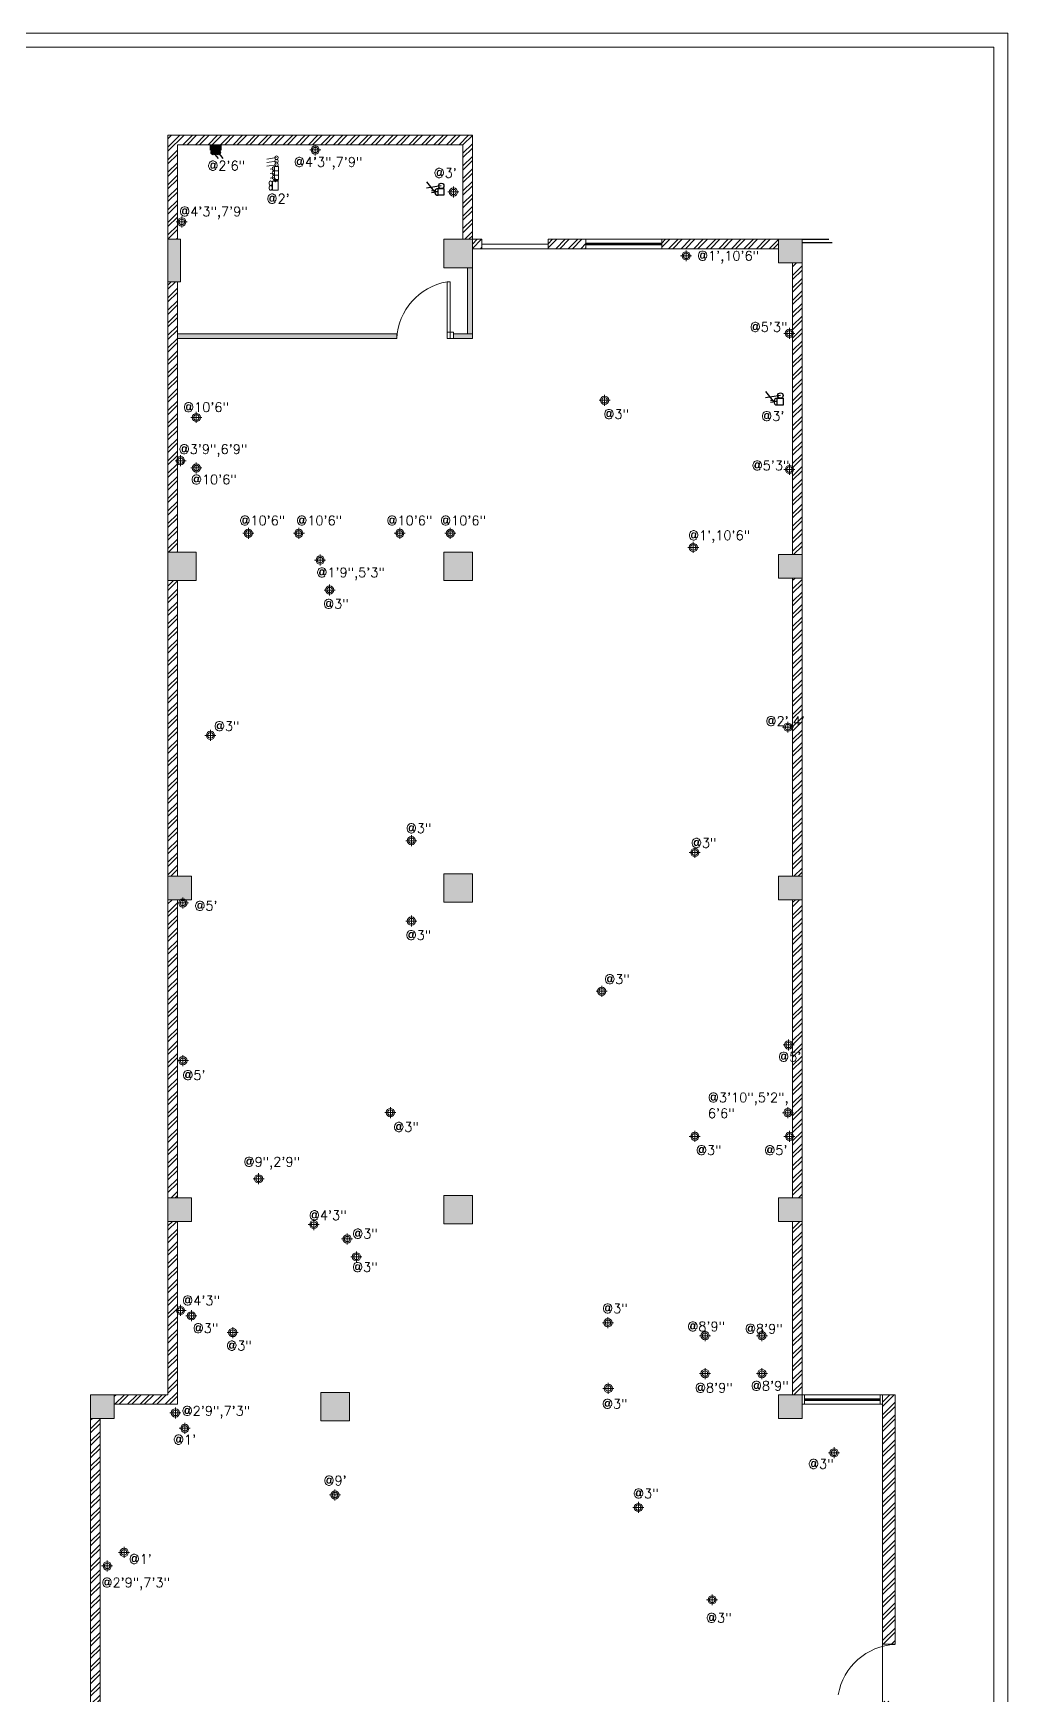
# Model space of a CAD drawing. Header units: inches. Extents: x 111501 to 134888, y 46021 to 52102.
# Drawn here: x 115448 to 116066, y 47010 to 48064 of the extents above; entities that cross this region are included whole.
import ezdxf
from ezdxf.lldxf.tags import DXFTag

# ---------------------------------------------------------------- set-up
doc = ezdxf.new("R2010")
doc.units = ezdxf.units.IN
doc.header["$MEASUREMENT"] = 0
for name, color, linetype, lineweight in [('column', 252, 'Continuous', 9), ('DOOR', 1, 'Continuous', 0), ('electrical 2', 1, 'Continuous', 0), ('furnuture light', 142, 'Continuous', 0), ('SHEET', 7, 'Continuous', 30), ('text1', 7, 'Continuous', 0), ('wall', 7, 'Continuous', 9), ('window', 140, 'Continuous', 15)]:
    doc.layers.add(name, color=color, linetype=linetype, lineweight=lineweight)
for name, color, linetype in [('electrical planing', 251, 'Continuous'), ('pt19', 151, 'Continuous'), ('staircase', 6, 'Continuous')]:
    doc.layers.add(name, color=color, linetype=linetype)
doc.styles.get("Standard").update_dxf_attribs({"font": 'txt.shx', "height": 6})
tags = doc.linetypes.add('DASHED2', pattern=[0.375, 0.25, -0.125]).pattern_tags.tags
tags[6:7] = [DXFTag(74, 4), DXFTag(75, 0), DXFTag(340, '0'), DXFTag(46, 1.0), DXFTag(50, 0.0), DXFTag(44, 0.0), DXFTag(45, 0.0)]
tags[4:5] = [DXFTag(74, 4), DXFTag(75, 0), DXFTag(340, '0'), DXFTag(46, 1.0), DXFTag(50, 0.0), DXFTag(44, 0.0), DXFTag(45, 0.0)]
pattern_1 = [(45, (16605.8904, 0), (-3.97747564, 3.97747564), []), (45, (16608.542, 0), (-3.97747564, 3.97747564), [])]

# ---------------------------------------------------------------- blocks, each defined once
blk = doc.blocks.new('POINT')
at = {"layer": 'electrical 2'}
for p, q in [((-3016.11, 3858.19, 29.22), (-3011.02, 3858.19, 29.22)), ((-3013.56, 3860.74, 29.22), (-3013.56, 3855.65, 29.22))]:
    blk.add_line(p, q, dxfattribs=at)
for radius in [1.91, 1.27]:
    blk.add_circle((-3013.56, 3858.19, 29.22), radius, dxfattribs=at)
blk = doc.blocks.new('dgh')
at = {"layer": 'electrical planing', "linetype": 'ByBlock'}
h = blk.add_hatch(color=36, dxfattribs=at)
h.set_gradient(color1=(121, 78, 22), color2=(227, 174, 104), one_color=1, tint=0.65, name='CYLINDER')
h.paths.add_polyline_path([(-74.1, 1871.9), (-74.1, 1875.8), (-66.9, 1875.8), (-66.9, 1871.9)])
h = blk.add_hatch(color=36, dxfattribs=at)
h.set_gradient(color1=(121, 78, 22), color2=(227, 174, 104), one_color=1, tint=0.65, name='SPHERICAL')
h.paths.add_polyline_path([(-72.3, 1878.9, -1), (-72.3, 1875.8, -1)])
h = blk.add_hatch(color=36, dxfattribs=at)
h.set_gradient(color1=(121, 78, 22), color2=(227, 174, 104), one_color=1, tint=0.65, name='SPHERICAL')
h.paths.add_polyline_path([(-68.9, 1878.9, -1), (-68.9, 1875.8, -1)])
at = {"layer": 'electrical planing', "color": 7, "linetype": 'ByBlock'}
for p, q in [((-72.3, 1877.4), (-75.6, 1881.5)), ((-68.9, 1877.4), (-72.2, 1881.5))]:
    blk.add_line(p, q, dxfattribs=at)
blk.add_lwpolyline([(-74.1, 1871.9), (-74.1, 1875.8), (-66.9, 1875.8), (-66.9, 1871.9)], close=True, dxfattribs=at)
for centre in [(-72.3, 1877.4), (-68.9, 1877.4)]:
    blk.add_circle(centre, 1.55, dxfattribs=at)
blk = doc.blocks.new('kat b cable')
at = {"color": 6}
for points in [[(24134.8, 4883.4), (24132.9, 4883.3), (24132.9, 4883.5), (24134.8, 4883.5)], [(24133.8, 4881.6), (24133.4, 4881.6), (24133.4, 4884.3), (24133.8, 4884.3)], [(24134.3, 4884.3), (24134, 4884.3), (24134, 4881.6), (24134.3, 4881.6)]]:
    blk.add_lwpolyline(points, close=True, dxfattribs=at)
blk = doc.blocks.new('5 amp')
at = {"color": 6}
blk.add_line((24133.4, 4862.9), (24133, 4865.7), dxfattribs=at)
blk.add_lwpolyline([(24132, 4862.9), (24134.8, 4862.9), (24134.8, 4860.4), (24132, 4860.4)], close=True, dxfattribs=at)
blk.add_arc((24133.4, 4862.9), 1.38, 359.9995, 180.3454, dxfattribs=at)
blk = doc.blocks.new('15 amp')
at = {"color": 6}
for q in [(24132.99, 4855.15), (24133.82, 4855.15)]:
    blk.add_line((24133.41, 4852.4), q, dxfattribs=at)
blk.add_lwpolyline([(24132.02, 4852.4), (24134.79, 4852.4), (24134.79, 4849.94), (24132.02, 4849.94)], close=True, dxfattribs=at)
blk.add_arc((24133.41, 4852.4), 1.38, 0, 180, dxfattribs=at)

msp = doc.modelspace()

# ---------------------------------------------------------------- hatches: boundary and pattern name
at = {"layer": 'column'}
h = msp.add_hatch(color=256, dxfattribs=at)
h.paths.add_polyline_path([(115708.19, 47933.31), (115708.19, 47915.31), (115726.19, 47915.31), (115726.19, 47933.31)])
h.paths.add_polyline_path([(115533.19, 47933.31), (115533.19, 47906.31), (115541.19, 47906.31), (115541.19, 47933.31)])
h = msp.add_hatch(color=256, dxfattribs=at)
h.paths.add_polyline_path([(115920.19, 47929.36), (115920.19, 47918.36), (115931.19, 47918.36), (115931.19, 47929.36)])
h.paths.add_polyline_path([(115931.19, 47929.36), (115931.19, 47933.36), (115920.19, 47933.36), (115920.19, 47929.36)])
h.paths.add_polyline_path([(115931.19, 47918.36), (115935.19, 47918.36), (115935.19, 47929.36), (115931.19, 47929.36)])
h.paths.add_polyline_path([(115935.19, 47933.36), (115931.19, 47933.36), (115931.19, 47929.36), (115935.19, 47929.36)])
for points in [[(115533.19, 47734.89), (115533.19, 47716.89), (115551.19, 47716.89), (115551.19, 47734.89)], [(115484.19, 47200.53), (115484.19, 47185.53), (115499.19, 47185.53), (115499.19, 47200.53)], [(115630.2, 47202.03), (115630.2, 47184.03), (115648.2, 47184.03), (115648.2, 47202.03)]]:
    msp.add_hatch(color=256, dxfattribs=at).paths.add_polyline_path(points)
h = msp.add_hatch(color=256, dxfattribs=at)
h.paths.add_polyline_path([(115708.19, 47327.03), (115708.19, 47309.03), (115726.19, 47309.03), (115726.19, 47327.03)])
h.paths.add_polyline_path([(115708.19, 47530.96), (115708.19, 47512.96), (115726.19, 47512.96), (115726.19, 47530.96)])
h.paths.add_polyline_path([(115708.19, 47734.89), (115708.19, 47716.89), (115726.19, 47716.89), (115726.19, 47734.89)])
h = msp.add_hatch(color=256, dxfattribs=at)
h.paths.add_polyline_path([(115920.19, 47729.44), (115920.19, 47718.44), (115931.19, 47718.44), (115931.19, 47729.44)])
h.paths.add_polyline_path([(115931.19, 47729.44), (115931.19, 47733.44), (115920.19, 47733.44), (115920.19, 47729.44)])
h.paths.add_polyline_path([(115931.19, 47718.44), (115935.19, 47718.44), (115935.19, 47729.44), (115931.19, 47729.44)])
h.paths.add_polyline_path([(115935.19, 47733.44), (115931.19, 47733.44), (115931.19, 47729.44), (115935.19, 47729.44)])
h = msp.add_hatch(color=256, dxfattribs=at)
h.paths.add_polyline_path([(115533.19, 47525.51), (115533.19, 47514.51), (115544.19, 47514.51), (115544.19, 47525.51)])
h.paths.add_polyline_path([(115544.19, 47525.51), (115544.19, 47529.51), (115533.19, 47529.51), (115533.19, 47525.51)])
h.paths.add_polyline_path([(115544.19, 47514.51), (115548.19, 47514.51), (115548.19, 47525.51), (115544.19, 47525.51)])
h.paths.add_polyline_path([(115548.19, 47529.51), (115544.19, 47529.51), (115544.19, 47525.51), (115548.19, 47525.51)])
h = msp.add_hatch(color=256, dxfattribs=at)
h.paths.add_polyline_path([(115920.19, 47525.51), (115920.19, 47514.51), (115931.19, 47514.51), (115931.19, 47525.51)])
h.paths.add_polyline_path([(115931.19, 47525.51), (115931.19, 47529.51), (115920.19, 47529.51), (115920.19, 47525.51)])
h.paths.add_polyline_path([(115931.19, 47514.51), (115935.19, 47514.51), (115935.19, 47525.51), (115931.19, 47525.51)])
h.paths.add_polyline_path([(115935.19, 47529.51), (115931.19, 47529.51), (115931.19, 47525.51), (115935.19, 47525.51)])
h = msp.add_hatch(color=256, dxfattribs=at)
h.paths.add_polyline_path([(115533.19, 47321.58), (115533.19, 47310.58), (115544.19, 47310.58), (115544.19, 47321.58)])
h.paths.add_polyline_path([(115544.19, 47321.58), (115544.19, 47325.58), (115533.19, 47325.58), (115533.19, 47321.58)])
h.paths.add_polyline_path([(115544.19, 47310.58), (115548.19, 47310.58), (115548.19, 47321.58), (115544.19, 47321.58)])
h.paths.add_polyline_path([(115548.19, 47325.58), (115544.19, 47325.58), (115544.19, 47321.58), (115548.19, 47321.58)])
h = msp.add_hatch(color=256, dxfattribs=at)
h.paths.add_polyline_path([(115920.19, 47321.58), (115920.19, 47310.58), (115931.19, 47310.58), (115931.19, 47321.58)])
h.paths.add_polyline_path([(115931.19, 47321.58), (115931.19, 47325.58), (115920.19, 47325.58), (115920.19, 47321.58)])
h.paths.add_polyline_path([(115931.19, 47310.58), (115935.19, 47310.58), (115935.19, 47321.58), (115931.19, 47321.58)])
h.paths.add_polyline_path([(115935.19, 47325.58), (115931.19, 47325.58), (115931.19, 47321.58), (115935.19, 47321.58)])
h = msp.add_hatch(color=256, dxfattribs=at)
h.paths.add_polyline_path([(115935.19, 47196.58), (115935.19, 47185.58), (115924.19, 47185.58), (115924.19, 47196.58)])
h.paths.add_polyline_path([(115924.19, 47196.58), (115924.19, 47200.58), (115935.19, 47200.58), (115935.19, 47196.58)])
h.paths.add_polyline_path([(115924.19, 47185.58), (115920.19, 47185.58), (115920.19, 47196.58), (115924.19, 47196.58)])
h.paths.add_polyline_path([(115920.19, 47200.58), (115924.19, 47200.58), (115924.19, 47196.58), (115920.19, 47196.58)])
at = {"layer": 'pt19', "lineweight": 0}
h = msp.add_hatch(color=256, dxfattribs=at)
h.paths.add_polyline_path([(115539.19, 47870.31), (115539.19, 47873.31), (115678.22, 47873.31), (115678.22, 47870.31)])
h.paths.add_polyline_path([(115726.19, 47873.31), (115726.19, 47915.31), (115723.19, 47915.31), (115723.19, 47873.31)])
h.paths.add_polyline_path([(115714.19, 47873.31), (115714.19, 47870.31), (115726.19, 47870.31), (115726.19, 47873.31)])
at = {"layer": 'wall', "lineweight": 5}
h = msp.add_hatch(dxfattribs=at)
h.set_pattern_fill('ANSI32', color=256, scale=15, style=0)
h.set_pattern_definition(pattern_1)
h.paths.add_polyline_path([(115533.19, 47933.31), (115533.19, 47999.31), (115726.19, 47999.31), (115726.19, 47933.31), (115720.19, 47933.31), (115720.19, 47993.31), (115539.19, 47993.31), (115539.19, 47933.31)])
h = msp.add_hatch(dxfattribs=at)
h.set_pattern_fill('ANSI32', color=256, scale=15, style=0)
h.set_pattern_definition(pattern_1)
h.paths.add_polyline_path([(115846.19, 47927.31), (115920.19, 47927.31), (115920.19, 47933.31), (115846.19, 47933.31)])
h.paths.add_polyline_path([(115774.19, 47933.31), (115774.19, 47927.31), (115798.19, 47927.31), (115798.19, 47933.31)])
h.paths.add_polyline_path([(115726.19, 47927.31), (115732.19, 47927.31), (115732.19, 47933.31), (115726.19, 47933.31)])
h = msp.add_hatch(dxfattribs=at)
h.set_pattern_fill('ANSI32', color=256, scale=15, style=0)
h.set_pattern_definition(pattern_1)
h.paths.add_polyline_path([(115929.19, 47529.46), (115935.19, 47529.46), (115935.19, 47718.39), (115929.19, 47718.39)])
h.paths.add_polyline_path([(115929.19, 47325.53), (115935.19, 47325.53), (115935.19, 47514.46), (115929.19, 47514.46)])
h.paths.add_polyline_path([(115929.19, 47733.39), (115935.19, 47733.39), (115935.19, 47918.31), (115929.19, 47918.31)])
h.paths.add_polyline_path([(115929.19, 47200.53), (115935.19, 47200.53), (115935.19, 47310.53), (115929.19, 47310.53)])
h = msp.add_hatch(dxfattribs=at)
h.set_pattern_fill('ANSI32', color=256, scale=15, style=0)
h.set_pattern_definition(pattern_1)
h.paths.add_polyline_path([(115533.19, 47529.46), (115539.19, 47529.46), (115539.19, 47716.89), (115533.19, 47716.89)])
h.paths.add_polyline_path([(115533.19, 47906.31), (115533.19, 47734.89), (115539.19, 47734.89), (115539.19, 47906.31)])
h = msp.add_hatch(dxfattribs=at)
h.set_pattern_fill('ANSI32', color=256, scale=15, style=0)
h.set_pattern_definition(pattern_1)
h.paths.add_polyline_path([(115499.19, 47194.53), (115499.19, 47200.53), (115533.19, 47200.53), (115533.19, 47310.53), (115539.19, 47310.53), (115539.19, 47302.05), (115539.19, 47283.99), (115539.19, 47275.04), (115539.19, 47256.99), (115539.19, 47248.52), (115539.19, 47230.47), (115539.19, 47219.57), (115539.19, 47201.51), (115539.19, 47194.53)])
h.paths.add_polyline_path([(115533.19, 47325.53), (115539.19, 47325.53), (115539.19, 47514.46), (115533.19, 47514.46)])
h = msp.add_hatch(dxfattribs=at)
h.set_pattern_fill('ANSI32', color=256, scale=15, style=0)
h.set_pattern_definition(pattern_1)
h.paths.add_polyline_path([(115986.19, 47042.33), (115994.19, 47042.33), (115994.19, 47200.53), (115986.19, 47200.53), (115986.19, 47194.53)])
h.paths.add_polyline_path([(115986.19, 46988.33), (115994.19, 46988.33), (115994.19, 47006.33), (115990.19, 47006.33), (115986.19, 47006.33), (115986.19, 46994.33)])
h = msp.add_hatch(dxfattribs=at)
h.set_pattern_fill('ANSI32', color=256, scale=15, style=0)
h.set_pattern_definition(pattern_1)
h.paths.add_polyline_path([(115484.19, 46998.6), (115484.19, 47185.53), (115490.19, 47185.53), (115490.19, 46998.6)])

# ---------------------------------------------------------------- linework, layer by layer
at = {"color": 1, "lineweight": 5}
for points in [[(115490.19, 46998.6), (115490.19, 47185.53), (115498.93, 47185.53), (115499.19, 47185.53), (115499.19, 47194.53), (115539.19, 47194.53), (115539.19, 47310.53), (115548.19, 47310.53), (115548.19, 47325.53), (115539.19, 47325.53), (115539.19, 47514.46), (115548.19, 47514.46), (115548.19, 47529.46), (115539.19, 47529.46), (115539.19, 47716.89), (115551.19, 47716.89), (115551.19, 47734.89), (115539.19, 47734.89), (115539.19, 47906.31), (115541.19, 47906.31), (115541.19, 47933.31), (115539.19, 47933.31), (115539.19, 47993.31)], [(115539.19, 47993.31), (115720.19, 47993.31), (115720.19, 47933.31), (115708.19, 47933.31), (115708.19, 47915.31), (115726.19, 47915.31), (115726.19, 47927.31), (115920.19, 47927.31), (115920.19, 47918.31), (115929.19, 47918.31), (115929.19, 47733.43), (115920.19, 47733.39), (115920.19, 47718.39), (115929.19, 47718.39), (115929.19, 47529.46), (115920.19, 47529.46), (115920.19, 47514.46), (115929.19, 47514.46), (115929.19, 47325.53), (115920.19, 47325.53), (115920.19, 47310.53), (115929.19, 47310.53), (115929.19, 47200.53), (115920.19, 47200.53), (115920.19, 47185.53), (115935.19, 47185.53), (115935.19, 47194.53), (115986.19, 47194.53), (115986.19, 46994.33)]]:
    msp.add_lwpolyline(points, dxfattribs=at)
at = {"layer": 'column'}
for points in [[(115541.19, 47906.31), (115541.19, 47933.31), (115533.19, 47933.31), (115533.19, 47906.31)], [(115726.19, 47933.31), (115708.19, 47933.31), (115708.19, 47915.31), (115726.19, 47915.31)], [(115920.19, 47933.31), (115935.19, 47933.31), (115935.19, 47918.31), (115920.19, 47918.31)], [(115551.19, 47734.89), (115533.19, 47734.89), (115533.19, 47716.89), (115551.19, 47716.89)], [(115726.19, 47734.89), (115708.19, 47734.89), (115708.19, 47716.89), (115726.19, 47716.89)], [(115920.19, 47733.39), (115935.19, 47733.39), (115935.19, 47718.39), (115920.19, 47718.39)], [(115726.19, 47530.96), (115708.19, 47530.96), (115708.19, 47512.96), (115726.19, 47512.96)], [(115533.19, 47529.46), (115548.19, 47529.46), (115548.19, 47514.46), (115533.19, 47514.46)], [(115920.19, 47529.46), (115935.19, 47529.46), (115935.19, 47514.46), (115920.19, 47514.46)], [(115533.19, 47325.53), (115548.19, 47325.53), (115548.19, 47310.53), (115533.19, 47310.53)], [(115726.19, 47327.03), (115708.19, 47327.03), (115708.19, 47309.03), (115726.19, 47309.03)], [(115920.19, 47325.53), (115935.19, 47325.53), (115935.19, 47310.53), (115920.19, 47310.53)], [(115484.19, 47200.53), (115499.19, 47200.53), (115499.19, 47185.53), (115484.19, 47185.53)], [(115648.2, 47202.03), (115630.2, 47202.03), (115630.2, 47184.03), (115648.2, 47184.03)], [(115935.19, 47200.53), (115920.19, 47200.53), (115920.19, 47185.53), (115935.19, 47185.53)]]:
    msp.add_lwpolyline(points, close=True, dxfattribs=at)
at = {"layer": 'DOOR', "linetype": 'DASHED2'}
for p, q in [((115732.19, 47930.31), (115774.19, 47930.31)), ((115732.19, 47927.31), (115774.19, 47927.31))]:
    msp.add_line(p, q, dxfattribs=at)
at = {"layer": 'DOOR', "color": 5, "linetype": 'Continuous', "lineweight": 0, "elevation": -0.46}
for points in [[(115710.19, 47870.31), (115712.04, 47870.31), (115712.04, 47906.36), (115710.19, 47906.36)], [(115714.19, 47870.31), (115710.19, 47870.31), (115710.19, 47874.31), (115714.19, 47874.31)]]:
    msp.add_lwpolyline(points, close=True, dxfattribs=at)
at = {"layer": 'DOOR', "color": 5, "linetype": 'Continuous', "lineweight": 0}
for centre, start, end in [((115716.65, 47868.42, -0.91), 99.67307, 177.18608), ((115996.08, 47003.87, -0.46), 92.81392, 170.32693)]:
    msp.add_arc(centre, 38.48, start, end, dxfattribs=at)
at = {"layer": 'electrical planing', "color": 6, "ltscale": 0.5}
for p, q in [((115706.48, 47967.16), (115697.08, 47965.72)), ((115921.48, 47834.2), (115912.08, 47832.76))]:
    msp.add_line(p, q, dxfattribs=at)
at = {"layer": 'electrical planing', "color": 6}
for p, q in [((115702.16, 47963.55), (115697.23, 47969.73)), ((115917.16, 47830.58), (115912.23, 47836.77))]:
    msp.add_line(p, q, dxfattribs=at)
at = {"layer": 'electrical planing', "color": 6, "ltscale": 0.5}
for centre in [(115706.48, 47967.16), (115921.48, 47834.2)]:
    msp.add_circle(centre, 1.72, dxfattribs=at)
at = {"layer": 'furnuture light', "color": 6, "lineweight": 0}
for p, q in [((115602.06, 47985.09), (115595.93, 47984.17)), ((115602.04, 47980.59), (115595.91, 47979.67)), ((115602.05, 47982.84), (115595.92, 47981.92))]:
    msp.add_line(p, q, dxfattribs=at)
msp.add_lwpolyline([(115603.16, 47964.42), (115603.16, 47970.21), (115599.39, 47970.21), (115599.39, 47964.42)], close=True, dxfattribs=at)
for centre in [(115602.06, 47985.09), (115602.05, 47982.84), (115602.04, 47980.59)]:
    msp.add_circle(centre, 1.12, dxfattribs=at)
at = {"layer": 'furnuture light', "color": 6, "lineweight": 0, "extrusion": (0, 0, -1)}
for centre in [(115598.29, 47965.88), (115598.3, 47968.82)]:
    msp.add_ellipse(centre, major_axis=(0, -1.46), ratio=0.6581207, dxfattribs=at)
at = {"layer": 'pt19', "lineweight": 0}
msp.add_lwpolyline([(115726.19, 47873.31), (115723.19, 47873.31), (115723.19, 47915.31), (115726.19, 47915.31)], close=True, dxfattribs=at)
for points, elevation in [([(115678.22, 47870.31), (115539.19, 47870.31), (115539.19, 47873.31), (115678.22, 47873.31)], -0.91), ([(115714.19, 47870.31), (115726.19, 47870.31), (115726.19, 47873.31), (115714.19, 47873.31)], -0.46)]:
    msp.add_lwpolyline(points, close=True, dxfattribs=dict(at, elevation=elevation))
at = {"layer": 'SHEET', "color": 0, "lineweight": 5, "ltscale": 25}
for points in [[(114830.1, 46327.43), (116065.56, 46327.43), (116065.56, 48063.98), (114830.1, 48063.98)], [(114839.02, 46336.36), (116056.64, 46336.36), (116056.64, 48055.06), (114839.02, 48055.06)]]:
    msp.add_lwpolyline(points, close=True, dxfattribs=at)
at = {"layer": 'staircase'}
for p, q in [((115935.19, 47933.31), (115952.19, 47933.31)), ((115935.19, 47931.31), (115954.19, 47931.31))]:
    msp.add_line(p, q, dxfattribs=at)
at = {"layer": 'wall'}
for p, q in [((115533.19, 47999.31), (115726.19, 47999.31)), ((115533.19, 47933.31), (115533.19, 47999.31)), ((115726.19, 47933.31), (115726.19, 47999.31)), ((115539.19, 47993.31), (115720.19, 47993.31)), ((115539.19, 47933.31), (115539.19, 47993.31)), ((115720.19, 47933.31), (115720.19, 47993.31)), ((115774.19, 47933.31), (115774.19, 47927.31)), ((115774.19, 47933.31), (115920.19, 47933.31)), ((115774.19, 47927.31), (115920.19, 47927.31)), ((115929.19, 47733.39), (115929.19, 47918.31)), ((115935.19, 47733.39), (115935.19, 47918.31)), ((115533.19, 47906.31), (115533.19, 47734.89)), ((115539.19, 47906.31), (115539.19, 47734.89)), ((115533.19, 47718.39), (115533.19, 47325.53)), ((115539.19, 47716.89), (115539.19, 47529.46)), ((115929.19, 47529.46), (115929.19, 47718.39)), ((115935.19, 47529.46), (115935.19, 47718.39)), ((115539.19, 47514.46), (115539.19, 47325.53)), ((115929.19, 47325.53), (115929.19, 47514.46)), ((115935.19, 47325.53), (115935.19, 47514.46)), ((115533.19, 47310.53), (115533.19, 47200.53)), ((115539.19, 47310.53), (115539.19, 47194.53)), ((115929.19, 47310.53), (115929.19, 47200.53)), ((115935.19, 47310.53), (115935.19, 47200.53)), ((115499.19, 47200.53), (115533.19, 47200.53)), ((115499.19, 47194.53), (115539.19, 47194.53)), ((115935.19, 47194.53), (115986.19, 47194.53)), ((115484.19, 46998.6), (115484.19, 47185.53)), ((115490.19, 46998.6), (115490.19, 47185.53))]:
    msp.add_line(p, q, dxfattribs=at)
at = {"layer": 'wall', "lineweight": 5}
for p, q in [((115726.19, 47933.31), (115732.19, 47933.31)), ((115732.19, 47933.31), (115732.19, 47927.31)), ((115774.19, 47933.31), (115774.19, 47927.31)), ((115774.19, 47933.31), (115774.19, 47927.31)), ((115846.19, 47933.31), (115846.19, 47927.31)), ((115732.19, 47927.31), (115726.19, 47927.31))]:
    msp.add_line(p, q, dxfattribs=at)
msp.add_lwpolyline([(115798.19, 47933.31), (115846.19, 47933.31), (115846.19, 47927.31), (115798.19, 47927.31)], close=True, dxfattribs=at)
at = {"layer": 'wall'}
for points in [[(115935.19, 47194.53), (115986.19, 47194.53), (115986.19, 47200.53), (115935.19, 47200.53)], [(115994.19, 47042.33), (115986.19, 47042.33), (115986.19, 47200.53), (115994.19, 47200.53)]]:
    msp.add_lwpolyline(points, close=True, dxfattribs=at)
for points in [[(115936.69, 47194.53), (115936.69, 47200.53)], [(115984.69, 47194.53), (115984.69, 47200.53)]]:
    msp.add_lwpolyline(points, dxfattribs=at)
at = {"layer": 'window', "color": 5, "lineweight": 5}
for p, q in [((115798.19, 47930.81), (115846.19, 47930.81)), ((115798.19, 47930.31), (115846.19, 47930.31)), ((115798.19, 47929.81), (115846.19, 47929.81))]:
    msp.add_line(p, q, dxfattribs=at)
at = {"layer": 'window', "lineweight": 5}
for p, q in [((115936.69, 47198.03), (115984.69, 47198.03)), ((115936.69, 47197.53), (115984.69, 47197.53)), ((115936.69, 47197.03), (115984.69, 47197.03))]:
    msp.add_line(p, q, dxfattribs=at)

# ---------------------------------------------------------------- block references
at = {"layer": 'electrical planing', "xscale": 1.369831401226558, "yscale": 1.369831401226558, "zscale": 1.369831401226558}
for p in [(119754.62, 42704.86, -40.03), (119842.26, 42678.24, -40.03), (119670.09, 42659.28, -40.03), (119989.78, 42637.74, -40.03), (120055.24, 42588.6, -40.03), (119938.07, 42546.17, -40.03), (119679.26, 42535.24, -40.03), (119669.26, 42507.81, -40.03), (119679.26, 42503.24, -40.03), (120055.26, 42502.27, -40.03), (119712.26, 42461.81, -40.03), (119744.26, 42461.81, -40.03), (119808.26, 42461.81, -40.03), (119840.26, 42461.81, -40.03), (119994.28, 42452.81, -40.03), (119757.76, 42444.81, -40.03), (119763.76, 42425.81, -40.03), (120054.26, 42338.85, -40.03), (119688.26, 42333.6, -40.03), (119815.61, 42266.88, -40.03), (119995.26, 42259.38, -40.03), (119670.76, 42227.38, -40.03), (119815.61, 42215.88, -40.03), (119936.26, 42171.38, -40.03), (120054.71, 42137.38, -40.03), (119670.76, 42127.38, -40.03), (119802.26, 42094.46, -40.03), (120054.26, 42094.38, -40.03), (119995.26, 42079.38, -40.03), (120055.26, 42079.38, -40.03), (119718.73, 42052.44, -40.03), (119753.76, 42023.46, -40.03), (119774.87, 42014.29, -40.03), (119780.76, 42002.96, -40.03), (119669.26, 41968.96, -40.03), (119676.15, 41965.56, -40.03), (119940.19, 41961.16, -40.03), (119702.35, 41954.97, -40.03), (120001.77, 41952.96, -40.03), (120037.77, 41952.96, -40.03), (120001.77, 41928.96, -40.03), (120037.77, 41928.96, -40.03), (119940.37, 41919.53, -40.03), (119666.01, 41904, -40.03), (119671.98, 41894.23, -40.03), (120083.55, 41878.7, -40.03), (119767.15, 41851.96, -40.03), (119959.46, 41844.03, -40.03), (119633.51, 41815.52, -40.03), (119622.76, 41806.99, -40.03), (120006.26, 41785.46, -40.03)]:
    msp.add_blockref('POINT', p, dxfattribs=at)
at = {"layer": 'electrical planing', "xscale": 0.9055012385238491, "yscale": 0.9055012385238491, "zscale": 0.9055012385238491, "rotation": 180}
msp.add_blockref('dgh', (115499.57, 49688.31), dxfattribs=at)
at = {"layer": 'electrical planing', "color": 6, "xscale": 1.533948984344423, "yscale": 1.533948984344423, "zscale": 1.533948984344423, "rotation": 90}
for p in [(123147.75, 10943.9), (123362.75, 10810.93)]:
    msp.add_blockref('15 amp', p, dxfattribs=at)
at = {"layer": 'furnuture light', "color": 6, "lineweight": 0, "rotation": 89.82754856941116}
for name, p in [('5 amp', (120390.96, 23824.62)), ('5 amp', (120390.98, 23830.16)), ('5 amp', (120390.97, 23827.39)), ('kat b cable', (120412.06, 23822.24))]:
    msp.add_blockref(name, p, dxfattribs=at)

# ---------------------------------------------------------------- texts
at = {"layer": 'text1', "color": 0, "char_height": 6, "attachment_point": 1}
for s, insert, width in [('@2\'6"', (115558.25, 47982.97), 22.5097), ('@4\'3",7\'9"', (115613.05, 47985.34), 22.5097), ("@3'", (115701.72, 47978.37), 22.5097), ("@2'", (115595.74, 47962.03), 22.5097), ('@4\'3",7\'9"', (115540.37, 47953.96), 22.5097), ('@1\',10\'6"', (115868.65, 47925.88), 22.5097), ('@5\'3"', (115902.05, 47880.66), 22.5097), ('@10\'6"', (115542.84, 47829.82), 22.5097), ('@3"', (115809.28, 47825.45), 22.5097), ("@3'", (115909.3, 47824.19), 22.5097), ('@3\'9",6\'9"', (115540.07, 47803.18), 22.5097), ('@10\'6"', (115547.81, 47783.97), 22.5097), ('@5\'3"', (115903.27, 47792.88), 22.5097), ('@10\'6"', (115578.54, 47757.95), 22.5097), ('@10\'6"', (115614.6, 47757.95), 22.5097), ('@10\'6"', (115671.8, 47757.95), 22.5097), ('@10\'6"', (115705.77, 47757.95), 22.5097), ('@1\',10\'6"', (115862.96, 47748.57), 22.5097), ('@1\'9",5\'3"', (115627.31, 47725.07), 22.5097), ('@3"', (115631.64, 47705.12), 22.5097), ('@3"', (115562.38, 47627.57), 22.5097), ("@2',4'", (115912.04, 47630.78), 22.5097), ('@3"', (115684.01, 47562.81), 22.5097), ('@3"', (115864.75, 47553.5), 22.5097), ("@5'", (115550.01, 47513.62), 22.5097), ('@3"', (115683.91, 47495.05), 22.5097), ('@3"', (115809.81, 47467.08), 22.5097), ("@5'", (115920.03, 47417.92), 22.5097), ("@5'", (115542.36, 47406.29), 22.5097), ('@3\'10",5\'2",\\P6\'6"', (115875.5, 47392.07), 35.7368), ('@3"', (115676.08, 47373.35), 22.5097), ('@9",2\'9"', (115581.19, 47351.33), 22.5097), ('@3"', (115867.95, 47358.73), 22.5097), ("@5'", (115911.27, 47358.68), 22.5097), ('@4\'3"', (115622.58, 47317.34), 22.5097), ('@3"', (115650.06, 47305.7), 22.5097), ('@3"', (115649.96, 47284.5), 22.5097), ('@4\'3"', (115542.28, 47263.39), 22.5097), ('@3"', (115808.46, 47258.34), 22.5097), ('@3"', (115548.96, 47245.77), 14.2248), ('@8\'9"', (115862.46, 47246.9), 22.5097), ('@8\'9"', (115898.97, 47245.45), 22.5097), ('@3"', (115570.21, 47234.71), 22.5097), ('@8\'9"', (115867.28, 47207.96), 22.5097), ('@8\'9"', (115902.76, 47209.19), 22.5097), ('@2\'9",7\'3"', (115541.95, 47193.37), 22.5097), ('@3"', (115808.36, 47197.83), 22.5097), ("@1'", (115536.48, 47175.14), 22.5097), ('@3"', (115939, 47159.71), 22.5097), ("@9'", (115631.86, 47149.14), 22.5097), ('@3"', (115828.05, 47141), 22.5097), ("@1'", (115508.4, 47099.4), 22.5097), ('@2\'9",7\'3"', (115491.1, 47084.52), 22.5097), ('@3"', (115874.34, 47062.09), 22.5097)]:
    msp.add_mtext(s, dxfattribs=dict(at, insert=insert, width=width))

doc.saveas('drawing.dxf')
